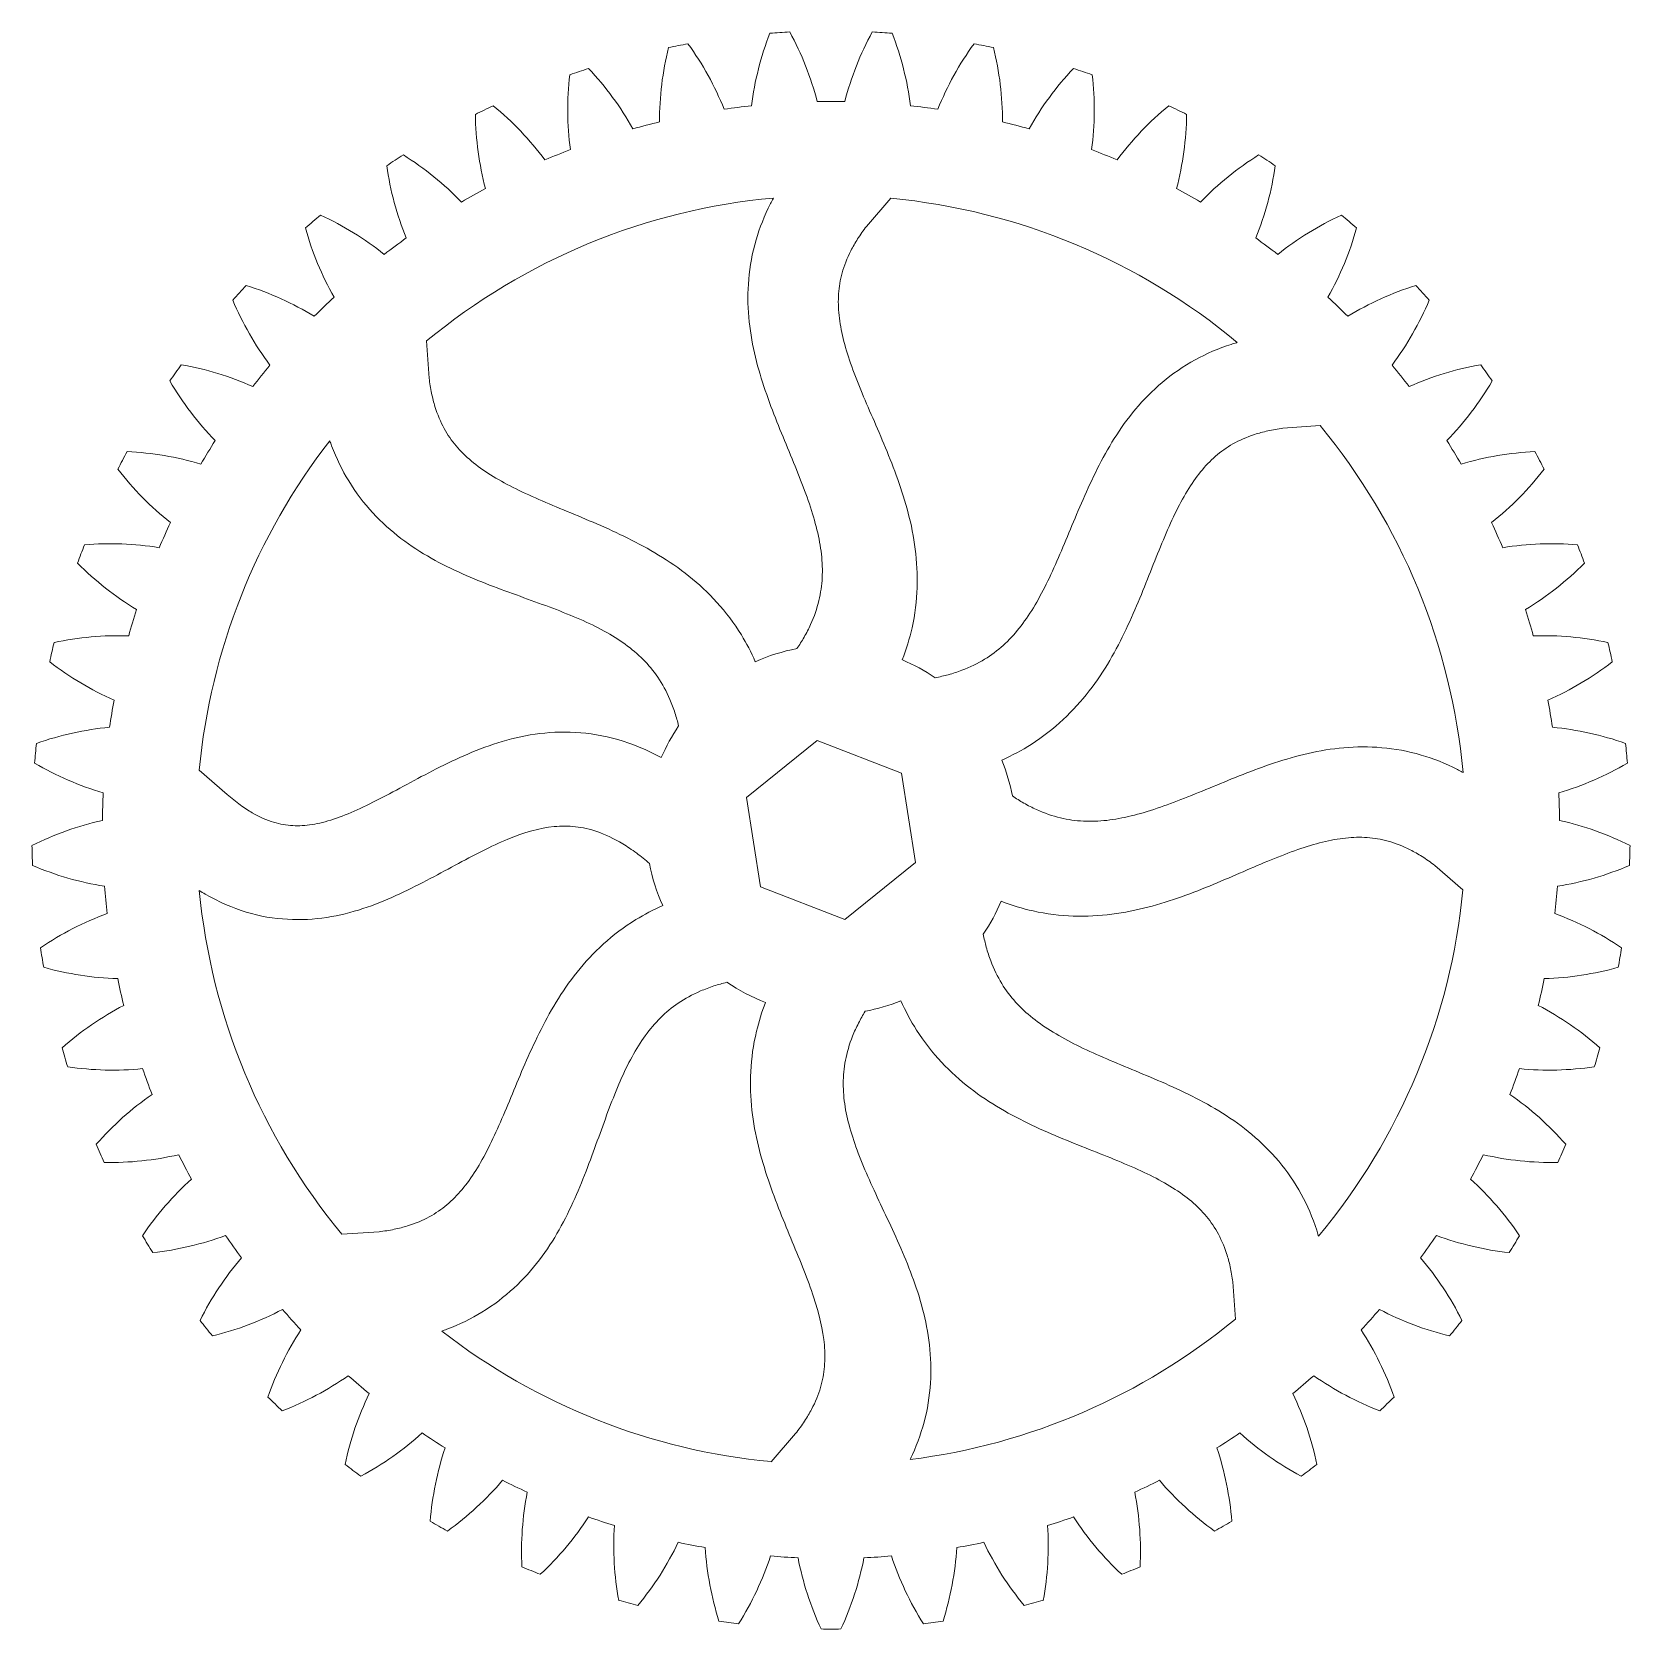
# Model space of a CAD drawing. Header units: millimetres. Extents: x -25.5 to 25.5, y -25.5 to 25.5.
import ezdxf

# ---------------------------------------------------------------- set-up
doc = ezdxf.new("R2010")
doc.units = ezdxf.units.MM

msp = doc.modelspace()

# ---------------------------------------------------------------- linework, layer by layer
at = {"color": 7, "linetype": 'Continuous', "lineweight": 15}
for p, q in [((1.13, 19.263), (1.912, 20.159)), ((-12.822, 14.42), (-12.902, 15.606)), ((14.42, 12.822), (15.606, 12.902)), ((-2.693, 1.04), (-0.446, 2.852)), ((-0.446, 2.852), (2.247, 1.812)), ((-19.263, 1.13), (-20.159, 1.912)), ((2.247, 1.812), (2.693, -1.04)), ((-2.247, -1.812), (-2.693, 1.04)), ((2.693, -1.04), (0.446, -2.852)), ((19.263, -1.13), (20.159, -1.912)), ((0.446, -2.852), (-2.247, -1.812)), ((-14.42, -12.822), (-15.606, -12.902)), ((12.822, -14.42), (12.902, -15.606)), ((-1.13, -19.263), (-1.912, -20.159))]:
    msp.add_line(p, q, dxfattribs=at)
for centre, radius, start, end in [((0, 0), 25.5, 100.3096, 101.7312), ((-12.497, 19.335), 9.8, 21.9466, 35.9476), ((7.184, 21.873), 9.8, 158.7462, 172.7472), ((0, 0), 25.5, 92.9626, 94.3843), ((-9.922, 20.775), 9.8, 14.5997, 28.6007), ((9.922, 20.775), 9.8, 151.3993, 165.4003), ((0, 0), 25.5, 85.6157, 87.0374), ((-7.184, 21.873), 9.8, 7.2528, 21.2538), ((12.497, 19.335), 9.8, 144.0524, 158.0534), ((0, 0), 25.5, 78.2688, 79.6904), ((4.328, 22.612), 9.8, 166.0932, 180.0942), ((-4.328, 22.612), 9.8, 359.9058, 13.9068), ((1.401, 22.98), 9.8, 173.4401, 187.4411), ((0, 0), 25.5, 107.6565, 109.0782), ((-14.867, 17.578), 9.8, 29.2936, 43.2946), ((14.867, 17.578), 9.8, 136.7054, 150.7064), ((0, 0), 25.5, 70.9218, 72.3435), ((-1.401, 22.98), 9.8, 352.5589, 6.5599), ((0, 0), 25.5, 115.0035, 116.4251), ((-16.993, 15.533), 9.8, 36.6405, 50.6415), ((0, 0), 23.249, 96.266, 98.4278), ((0, 0), 23.249, 88.9191, 91.0809), ((0, 0), 23.249, 81.5722, 83.734), ((16.993, 15.533), 9.8, 129.3585, 143.3595), ((0, 0), 25.5, 63.5749, 64.9965), ((-1.549, 22.97), 9.8, 180.787, 194.788), ((0, 0), 23.249, 103.613, 105.7748), ((0, 0), 23.249, 74.2252, 76.387), ((1.549, 22.97), 9.8, 345.212, 359.213), ((0, 0), 25.5, 122.3504, 123.7721), ((-18.84, 13.232), 9.8, 43.9875, 57.9885), ((0, 0), 23.249, 110.9599, 113.1217), ((0, 0), 23.249, 66.8783, 69.0401), ((18.84, 13.232), 9.8, 122.0115, 136.0125), ((0, 0), 25.5, 56.2279, 57.6496), ((-4.474, 22.584), 9.8, 188.134, 202.135), ((4.474, 22.584), 9.8, 337.865, 351.866), ((0, 0), 23.249, 118.3069, 120.4687), ((0, 0), 23.249, 59.5313, 61.6931), ((0, 0), 20.249, 95.1994, 129.5823), ((0, 0), 20.249, 50.1994, 84.5823), ((0, 0), 25.5, 129.6973, 131.119), ((-20.377, 10.715), 9.8, 51.3344, 65.3354), ((20.377, 10.715), 9.8, 114.6646, 128.6656), ((0, 0), 25.5, 48.881, 50.3027), ((-7.325, 21.826), 9.8, 195.4809, 209.4819), ((0, 0), 23.249, 125.6538, 127.8156), ((0, 0), 23.249, 52.1844, 54.3462), ((7.325, 21.826), 9.8, 330.5181, 344.5191), ((0, 0), 25.5, 137.0443, 138.4659), ((-21.58, 8.021), 9.8, 58.6813, 72.6823), ((21.58, 8.021), 9.8, 107.3177, 121.3187), ((0, 0), 25.5, 41.5341, 42.9557), ((-10.056, 20.71), 9.8, 202.8279, 216.8289), ((0, 0), 23.249, 133.0007, 135.1625), ((0, 0), 23.249, 44.8375, 46.9993), ((10.056, 20.71), 9.8, 323.1711, 337.1721), ((0, 0), 25.5, 144.3912, 145.8129), ((-22.429, 5.195), 9.8, 66.0283, 80.0293), ((0, 0), 23.249, 140.3477, 142.5095), ((0, 0), 23.249, 37.4905, 39.6523), ((22.429, 5.195), 9.8, 99.9707, 113.9717), ((0, 0), 25.5, 34.1871, 35.6088), ((-12.622, 19.254), 9.8, 210.1748, 224.1758), ((12.622, 19.254), 9.8, 315.8242, 329.8252), ((0, 0), 20.249, 5.1994, 39.5823), ((0, 0), 20.249, 142.1635, 174.5823), ((0, 0), 23.249, 147.6946, 149.8564), ((0, 0), 23.249, 30.1436, 32.3054), ((0, 0), 25.5, 151.7381, 153.1598), ((-22.909, 2.285), 9.8, 73.3752, 87.3762), ((22.909, 2.285), 9.8, 92.6238, 106.6248), ((0, 0), 25.5, 26.8402, 28.2619), ((-14.98, 17.482), 9.8, 217.5217, 231.5227), ((14.98, 17.482), 9.8, 308.4773, 322.4783), ((0, 0), 23.249, 155.0415, 157.2034), ((0, 0), 23.249, 22.7966, 24.9585), ((0, 0), 25.5, 159.0851, 160.5068), ((-23.013, -0.664), 9.8, 80.7222, 94.7232), ((23.013, -0.664), 9.8, 85.2768, 99.2778), ((0, 0), 25.5, 19.4932, 20.9149), ((-17.093, 15.423), 9.8, 224.8687, 238.8697), ((17.093, 15.423), 9.8, 301.1303, 315.1313), ((0, 0), 23.249, 162.3885, 164.5503), ((0, 0), 23.249, 15.4497, 17.6115), ((-22.739, -3.601), 9.8, 88.0691, 102.0701), ((22.739, -3.601), 9.8, 77.9299, 91.9309), ((0, 0), 25.5, 166.432, 167.8537), ((0, 0), 5.887, 100.6167, 114.2201), ((0, 0), 25.5, 12.1463, 13.568), ((-18.925, 13.111), 9.8, 232.2156, 246.2166), ((0, 0), 5.887, 55.6167, 67.255), ((18.925, 13.111), 9.8, 293.7834, 307.7844), ((0, 0), 23.249, 169.7354, 171.8972), ((0, 0), 23.249, 8.1028, 10.2646), ((-22.092, -6.479), 9.8, 95.416, 109.417), ((0, 0), 5.887, 145.6646, 156.8934), ((22.092, -6.479), 9.8, 70.583, 84.584), ((0, 0), 25.5, 173.779, 175.2006), ((0, 0), 25.5, 4.7994, 6.221), ((-20.446, 10.583), 9.8, 239.5626, 253.5636), ((0, 0), 5.887, 10.6167, 22.255), ((20.446, 10.583), 9.8, 286.4364, 300.4374), ((0, 0), 23.249, 177.0824, 179.2442), ((0, 0), 23.249, 0.7558, 2.9176), ((-21.082, -9.251), 9.8, 102.763, 116.764), ((21.082, -9.251), 9.8, 63.236, 77.237), ((0, 0), 25.5, 181.1259, 182.5476), ((0, 0), 25.5, 357.4524, 358.8741), ((-21.631, 7.881), 9.8, 246.9095, 260.9105), ((0, 0), 5.887, 190.476, 204.2201), ((21.631, 7.881), 9.8, 279.0895, 293.0905), ((0, 0), 23.249, 184.4293, 186.5911), ((0, 0), 20.249, 185.4812, 219.5823), ((0, 0), 20.249, 320.1994, 354.5823), ((0, 0), 23.249, 353.4089, 355.5707), ((0, 0), 5.887, 325.6167, 337.255), ((-19.726, -11.871), 9.8, 110.1099, 124.1109), ((19.726, -11.871), 9.8, 55.8891, 69.8901), ((0, 0), 25.5, 188.4728, 189.8945), ((0, 0), 25.5, 350.1055, 351.5272), ((-22.462, 5.051), 9.8, 254.2564, 268.2574), ((22.462, 5.051), 9.8, 271.7426, 285.7436), ((0, 0), 23.249, 191.7762, 193.938), ((0, 0), 5.887, 235.6646, 249.2201), ((0, 0), 23.249, 346.062, 348.2238), ((-18.046, -14.296), 9.8, 117.4569, 131.4579), ((0, 0), 5.887, 280.6646, 292.255), ((18.046, -14.296), 9.8, 48.5421, 62.5431), ((0, 0), 25.5, 195.8198, 197.2414), ((0, 0), 25.5, 342.7586, 344.1802), ((-22.923, 2.137), 9.8, 261.6034, 275.6044), ((0, 0), 23.249, 199.1232, 201.285), ((0, 0), 23.249, 338.715, 340.8768), ((22.923, 2.137), 9.8, 264.3956, 278.3966), ((-16.07, -16.486), 9.8, 124.8038, 138.8048), ((16.07, -16.486), 9.8, 41.1952, 55.1962), ((0, 0), 25.5, 203.1667, 204.5884), ((0, 0), 25.5, 335.4116, 336.8333), ((-23.008, -0.812), 9.8, 268.9503, 282.9513), ((0, 0), 23.249, 206.4701, 208.6319), ((0, 0), 23.249, 331.3681, 333.5299), ((23.008, -0.812), 9.8, 257.0487, 271.0497), ((-13.829, -18.406), 9.8, 132.1507, 146.1517), ((13.829, -18.406), 9.8, 33.8483, 47.8493), ((0, 0), 25.5, 210.5137, 211.9353), ((-22.715, -3.748), 9.8, 276.2973, 290.2982), ((0, 0), 23.249, 213.8171, 215.9789), ((0, 0), 23.249, 324.0211, 326.1829), ((22.715, -3.748), 9.8, 249.7018, 263.7027), ((0, 0), 25.5, 328.0647, 329.4863), ((-11.362, -20.023), 9.8, 139.4977, 153.4987), ((11.362, -20.023), 9.8, 26.5013, 40.5023), ((0, 0), 25.5, 217.8606, 219.2823), ((-22.05, -6.622), 9.8, 283.6442, 297.6452), ((0, 0), 23.249, 221.164, 223.3258), ((0, 0), 20.249, 277.1635, 309.5823), ((0, 0), 23.249, 316.6742, 318.836), ((22.05, -6.622), 9.8, 242.3548, 256.3558), ((0, 0), 25.5, 320.7177, 322.1394), ((-8.708, -21.312), 9.8, 146.8446, 160.8456), ((0, 0), 20.249, 232.1635, 264.5823), ((8.708, -21.312), 9.8, 19.1544, 33.1554), ((-21.022, -9.387), 9.8, 290.9911, 304.9921), ((0, 0), 23.249, 228.5109, 230.6727), ((0, 0), 23.249, 309.3273, 311.4891), ((21.022, -9.387), 9.8, 235.0079, 249.0089), ((0, 0), 25.5, 225.2075, 226.6292), ((-5.912, -22.251), 9.8, 154.1915, 168.1925), ((5.912, -22.251), 9.8, 11.8075, 25.8085), ((0, 0), 25.5, 313.3708, 314.7925), ((-19.649, -11.998), 9.8, 298.3381, 312.3391), ((0, 0), 23.249, 235.8579, 238.0197), ((0, 0), 23.249, 301.9803, 304.1421), ((19.649, -11.998), 9.8, 227.6609, 241.6619), ((-3.018, -22.824), 9.8, 161.5385, 175.5395), ((3.018, -22.824), 9.8, 4.4605, 18.4615), ((0, 0), 25.5, 232.5545, 233.9761), ((0, 0), 25.5, 306.0239, 307.4455), ((-17.953, -14.412), 9.8, 305.685, 319.686), ((0, 0), 23.249, 243.2048, 245.3666), ((0, 0), 23.249, 294.6334, 296.7952), ((17.953, -14.412), 9.8, 220.314, 234.315), ((-0.074, -23.022), 9.8, 168.8854, 182.8864), ((0.074, -23.022), 9.8, 357.1136, 11.1146), ((-15.963, -16.59), 9.8, 313.0319, 327.0329), ((0, 0), 23.249, 250.5518, 252.7136), ((0, 0), 23.249, 287.2864, 289.4482), ((15.963, -16.59), 9.8, 212.9671, 226.9681), ((0, 0), 25.5, 239.9014, 241.3231), ((2.87, -22.843), 9.8, 176.2324, 190.2334), ((-2.87, -22.843), 9.8, 349.7666, 3.7676), ((0, 0), 25.5, 298.6769, 300.0986), ((-13.71, -18.495), 9.8, 320.3789, 334.3799), ((0, 0), 23.249, 257.8987, 260.0605), ((5.768, -22.288), 9.8, 183.5793, 197.5803), ((-5.768, -22.288), 9.8, 342.4197, 356.4207), ((0, 0), 23.249, 279.9395, 282.1013), ((13.71, -18.495), 9.8, 205.6201, 219.6211), ((-11.233, -20.096), 9.8, 327.7258, 341.7268), ((0, 0), 23.249, 265.2456, 267.4074), ((8.571, -21.368), 9.8, 190.9262, 204.9272), ((-8.571, -21.368), 9.8, 335.0728, 349.0738), ((0, 0), 23.249, 272.5926, 274.7544), ((11.233, -20.096), 9.8, 198.2732, 212.2742), ((0, 0), 25.5, 247.2484, 248.67), ((0, 0), 25.5, 291.33, 292.7516), ((0, 0), 25.5, 254.5953, 256.017), ((0, 0), 25.5, 283.983, 285.4047), ((0, 0), 25.5, 261.9422, 263.3639), ((0, 0), 25.5, 276.6361, 278.0578), ((0, 0), 25.5, 269.2892, 270.7108)]:
    msp.add_arc(centre, radius, start, end, dxfattribs=at)
for points, knots in [([(-1.835, 20.166), (-1.839, 20.158), (-1.871, 20.099), (-2.102, 19.658), (-2.614, 18.373), (-2.744, 16.312), (-2.181, 14.114), (-1.373, 12.163), (-0.636, 10.377), (-0.296, 9.036), (-0.26, 8.049), (-0.36, 7.324), (-0.575, 6.69), (-0.837, 6.176), (-1.005, 5.905), (-1.085, 5.786)], [0.0585654, 0.0585654, 0.0585654, 0.0585654, 0.0596772, 0.0674897, 0.125, 0.25, 0.375, 0.5, 0.625, 0.75, 0.8125, 0.875, 0.9375, 0.96875, 0.9951864, 0.9951864, 0.9951864, 0.9951864]), ([(1.13, 19.263), (1.031, 19.133), (0.837, 18.855), (0.555, 18.356), (0.331, 17.772), (0.222, 17.111), (0.242, 16.203), (0.566, 14.929), (1.316, 13.18), (2.165, 11.233), (2.799, 9.017), (2.775, 6.987), (2.407, 5.768), (2.276, 5.429)], [0, 0, 0, 0, 0.03125, 0.0625, 0.125, 0.1875, 0.25, 0.375, 0.5, 0.625, 0.75, 0.875, 0.9234079, 0.9234079, 0.9234079, 0.9234079]), ([(12.962, 15.557), (12.954, 15.554), (12.889, 15.535), (12.414, 15.387), (11.143, 14.84), (9.594, 13.474), (8.438, 11.522), (7.63, 9.572), (6.888, 7.787), (6.181, 6.599), (5.507, 5.875), (4.924, 5.433), (4.324, 5.137), (3.775, 4.958), (3.465, 4.886), (3.324, 4.858)], [0.0585654, 0.0585654, 0.0585654, 0.0585654, 0.0596772, 0.0674897, 0.125, 0.25, 0.375, 0.5, 0.625, 0.75, 0.8125, 0.875, 0.9375, 0.96875, 0.9951864, 0.9951864, 0.9951864, 0.9951864]), ([(-12.822, 14.42), (-12.803, 14.258), (-12.749, 13.923), (-12.604, 13.368), (-12.359, 12.793), (-11.977, 12.243), (-11.331, 11.604), (-10.212, 10.915), (-8.457, 10.179), (-6.493, 9.371), (-4.496, 8.22), (-3.121, 6.766), (-2.547, 5.67), (-2.415, 5.369)], [0, 0, 0, 0, 0.03125, 0.0625, 0.125, 0.1875, 0.25, 0.375, 0.5, 0.625, 0.75, 0.875, 0.9190257, 0.9190257, 0.9190257, 0.9190257]), ([(14.42, 12.822), (14.259, 12.8), (13.924, 12.741), (13.372, 12.587), (12.801, 12.333), (12.257, 11.942), (11.628, 11.286), (10.957, 10.156), (10.25, 8.389), (9.474, 6.412), (8.355, 4.397), (6.903, 2.978), (5.781, 2.377), (5.448, 2.229)], [0, 0, 0, 0, 0.03125, 0.0625, 0.125, 0.1875, 0.25, 0.375, 0.5, 0.625, 0.75, 0.875, 0.9234079, 0.9234079, 0.9234079, 0.9234079]), ([(-15.992, 12.421), (-15.973, 12.366), (-15.805, 11.908), (-15.2, 10.665), (-13.763, 9.181), (-11.758, 8.119), (-9.773, 7.403), (-7.955, 6.746), (-6.735, 6.095), (-5.98, 5.456), (-5.511, 4.895), (-5.188, 4.309), (-4.983, 3.768), (-4.895, 3.461), (-4.861, 3.32)], [0.0598223, 0.0598223, 0.0598223, 0.0598223, 0.0674897, 0.125, 0.25, 0.375, 0.5, 0.625, 0.75, 0.8125, 0.875, 0.9375, 0.96875, 0.9953947, 0.9953947, 0.9953947, 0.9953947]), ([(-19.263, 1.13), (-19.129, 1.014), (-18.838, 0.781), (-18.334, 0.457), (-17.771, 0.217), (-17.178, 0.117), (-16.364, 0.161), (-15.163, 0.567), (-13.456, 1.499), (-11.518, 2.531), (-9.588, 3.131), (-7.827, 3.139), (-6.564, 2.856), (-5.759, 2.497), (-5.414, 2.31)], [0, 0, 0, 0, 0.03125, 0.0625, 0.125, 0.1875, 0.25, 0.375, 0.5, 0.625, 0.75, 0.8125, 0.875, 0.9225327, 0.9225327, 0.9225327, 0.9225327]), ([(20.166, 1.835), (20.158, 1.839), (20.099, 1.871), (19.658, 2.102), (18.373, 2.614), (16.312, 2.744), (14.114, 2.181), (12.163, 1.373), (10.377, 0.636), (9.036, 0.296), (8.049, 0.26), (7.324, 0.36), (6.69, 0.575), (6.176, 0.837), (5.905, 1.005), (5.786, 1.085)], [0.0585654, 0.0585654, 0.0585654, 0.0585654, 0.0596772, 0.0674897, 0.125, 0.25, 0.375, 0.5, 0.625, 0.75, 0.8125, 0.875, 0.9375, 0.96875, 0.9951864, 0.9951864, 0.9951864, 0.9951864]), ([(-20.156, -1.934), (-20.093, -1.973), (-19.602, -2.267), (-18.217, -2.876), (-16.011, -2.936), (-13.833, -2.131), (-11.965, -1.101), (-10.276, -0.218), (-9.052, 0.132), (-8.157, 0.13), (-7.462, -0.021), (-6.797, -0.332), (-6.231, -0.709), (-5.923, -0.955), (-5.789, -1.07)], [0.0532567, 0.0532567, 0.0532567, 0.0532567, 0.0625, 0.125, 0.25, 0.375, 0.5, 0.625, 0.75, 0.8125, 0.875, 0.9375, 0.96875, 0.9955113, 0.9955113, 0.9955113, 0.9955113]), ([(19.263, -1.13), (19.133, -1.031), (18.855, -0.837), (18.356, -0.555), (17.772, -0.331), (17.111, -0.222), (16.203, -0.242), (14.929, -0.566), (13.18, -1.316), (11.233, -2.165), (9.017, -2.799), (6.987, -2.775), (5.768, -2.407), (5.429, -2.276)], [0, 0, 0, 0, 0.03125, 0.0625, 0.125, 0.1875, 0.25, 0.375, 0.5, 0.625, 0.75, 0.875, 0.9234079, 0.9234079, 0.9234079, 0.9234079]), ([(-14.42, -12.822), (-14.258, -12.803), (-13.923, -12.749), (-13.368, -12.604), (-12.793, -12.359), (-12.243, -11.977), (-11.604, -11.331), (-10.915, -10.212), (-10.179, -8.457), (-9.371, -6.493), (-8.22, -4.496), (-6.766, -3.121), (-5.67, -2.547), (-5.369, -2.415)], [0, 0, 0, 0, 0.03125, 0.0625, 0.125, 0.1875, 0.25, 0.375, 0.5, 0.625, 0.75, 0.875, 0.9190257, 0.9190257, 0.9190257, 0.9190257]), ([(15.557, -12.962), (15.554, -12.954), (15.535, -12.889), (15.387, -12.414), (14.84, -11.143), (13.474, -9.594), (11.522, -8.438), (9.572, -7.63), (7.787, -6.888), (6.599, -6.181), (5.875, -5.507), (5.433, -4.924), (5.137, -4.324), (4.958, -3.775), (4.886, -3.465), (4.858, -3.324)], [0.0585654, 0.0585654, 0.0585654, 0.0585654, 0.0596772, 0.0674897, 0.125, 0.25, 0.375, 0.5, 0.625, 0.75, 0.8125, 0.875, 0.9375, 0.96875, 0.9951864, 0.9951864, 0.9951864, 0.9951864]), ([(-12.421, -15.992), (-12.366, -15.973), (-11.908, -15.805), (-10.665, -15.2), (-9.181, -13.763), (-8.119, -11.758), (-7.403, -9.773), (-6.746, -7.955), (-6.095, -6.735), (-5.456, -5.98), (-4.895, -5.511), (-4.309, -5.188), (-3.768, -4.983), (-3.461, -4.895), (-3.32, -4.861)], [0.0598223, 0.0598223, 0.0598223, 0.0598223, 0.0674897, 0.125, 0.25, 0.375, 0.5, 0.625, 0.75, 0.8125, 0.875, 0.9375, 0.96875, 0.9953947, 0.9953947, 0.9953947, 0.9953947]), ([(-1.13, -19.263), (-1.029, -19.135), (-0.83, -18.86), (-0.54, -18.365), (-0.307, -17.785), (-0.188, -17.126), (-0.193, -16.217), (-0.496, -14.939), (-1.218, -13.178), (-2.035, -11.217), (-2.633, -8.992), (-2.577, -6.992), (-2.208, -5.811), (-2.088, -5.504)], [0, 0, 0, 0, 0.03125, 0.0625, 0.125, 0.1875, 0.25, 0.375, 0.5, 0.625, 0.75, 0.875, 0.9190257, 0.9190257, 0.9190257, 0.9190257]), ([(12.822, -14.42), (12.8, -14.259), (12.741, -13.924), (12.587, -13.372), (12.333, -12.801), (11.942, -12.257), (11.286, -11.628), (10.156, -10.957), (8.389, -10.25), (6.412, -9.474), (4.397, -8.355), (2.978, -6.903), (2.377, -5.781), (2.229, -5.448)], [0, 0, 0, 0, 0.03125, 0.0625, 0.125, 0.1875, 0.25, 0.375, 0.5, 0.625, 0.75, 0.875, 0.9234079, 0.9234079, 0.9234079, 0.9234079]), ([(2.525, -20.091), (2.55, -20.039), (2.756, -19.596), (3.206, -18.289), (3.24, -16.224), (2.574, -14.055), (1.676, -12.145), (0.855, -10.395), (0.452, -9.072), (0.37, -8.087), (0.436, -7.358), (0.621, -6.715), (0.859, -6.188), (1.015, -5.909), (1.089, -5.785)], [0.0598223, 0.0598223, 0.0598223, 0.0598223, 0.0674897, 0.125, 0.25, 0.375, 0.5, 0.625, 0.75, 0.8125, 0.875, 0.9375, 0.96875, 0.9953947, 0.9953947, 0.9953947, 0.9953947])]:
    msp.add_open_spline(points, degree=3, knots=knots, dxfattribs=at)

doc.saveas('drawing.dxf')
